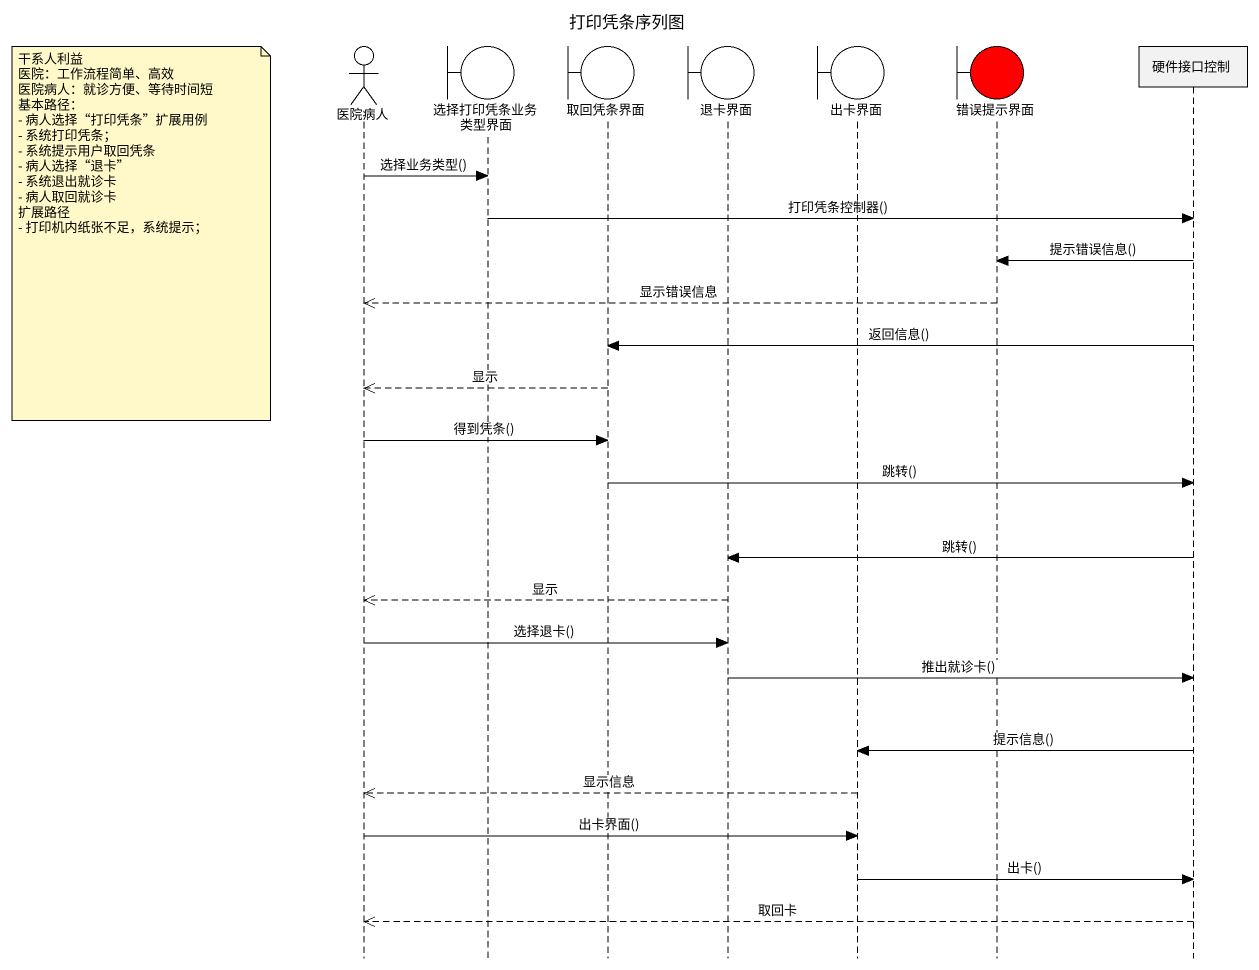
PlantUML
@startuml
title 打印凭条序列图
hide footbox
actor 医院病人
boundary 选择打印凭条业务类型界面
boundary 取回凭条界面
boundary 退卡界面
boundary 出卡界面
boundary 错误提示界面 #FF0000
participant 硬件接口控制

医院病人 -> 选择打印凭条业务类型界面 : 选择业务类型()
选择打印凭条业务类型界面 -> 硬件接口控制 : 打印凭条控制器()
note left of 医院病人
  干系人利益
  医院：工作流程简单、高效
  医院病人：就诊方便、等待时间短
  基本路径：
  - 病人选择“打印凭条”扩展用例
  - 系统打印凭条；
  - 系统提示用户取回凭条
  - 病人选择“退卡”
  - 系统退出就诊卡
  - 病人取回就诊卡
  扩展路径
  - 打印机内纸张不足，系统提示；
end note
硬件接口控制 -> 错误提示界面 : 提示错误信息()
错误提示界面 -->> 医院病人 : 显示错误信息
硬件接口控制 -> 取回凭条界面 : 返回信息()
取回凭条界面 -->> 医院病人 : 显示
医院病人 -> 取回凭条界面 : 得到凭条()
取回凭条界面 -> 硬件接口控制 : 跳转()
硬件接口控制 -> 退卡界面 : 跳转()
退卡界面 -->> 医院病人 : 显示
医院病人 -> 退卡界面 : 选择退卡()
退卡界面 -> 硬件接口控制 : 推出就诊卡()
硬件接口控制 -> 出卡界面 : 提示信息()
出卡界面 -->> 医院病人 : 显示信息
医院病人 -> 出卡界面 : 出卡界面()
出卡界面 -> 硬件接口控制 : 出卡()
硬件接口控制 -->> 医院病人 : 取回卡
@enduml
